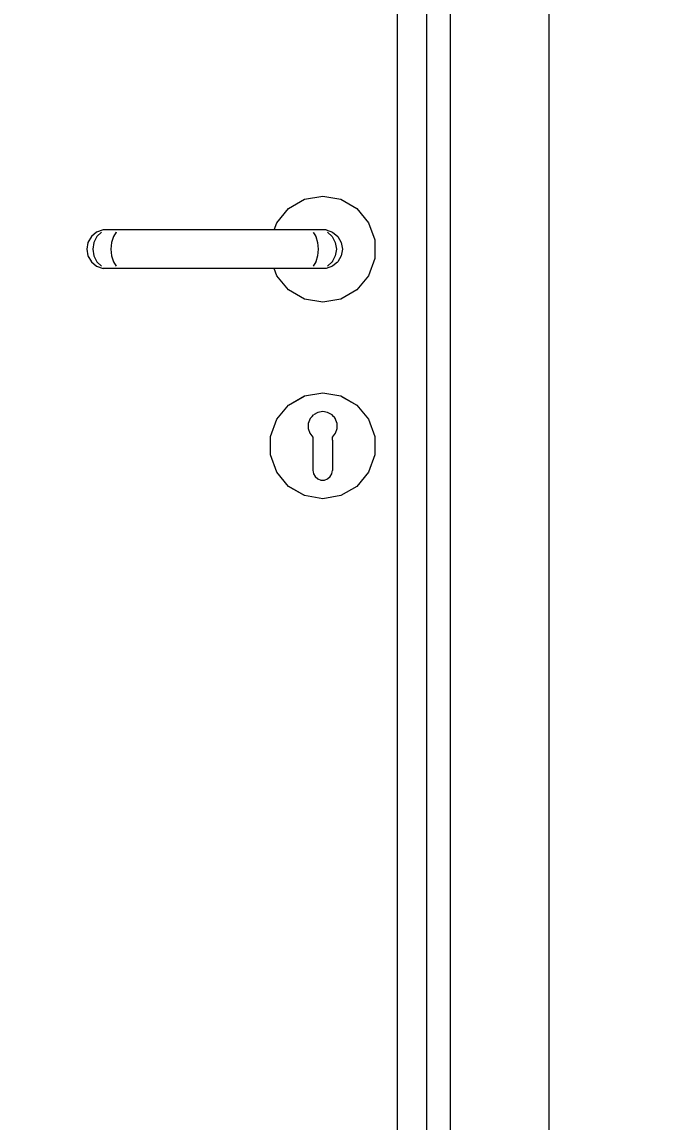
# Model space of a CAD drawing. Header units: millimetres. Extents: x -310 to 171125, y -3027 to 55843.
# Drawn here: x 130254 to 130588, y 38852 to 39411 of the extents above; entities that cross this region are included whole.
import ezdxf

# ---------------------------------------------------------------- set-up
doc = ezdxf.new("R2010")
doc.units = ezdxf.units.MM
doc.header["$MEASUREMENT"] = 0
doc.set_wipeout_variables(frame=1)
doc.linetypes.add('Wipeout_Contour', pattern=[1000, 0, -1000])
doc.layers.add('Dimensioning - General', color=7, linetype='Continuous')
doc.layers.add('Structural - Bearing', color=7, linetype='Continuous')
for name, color, linetype, lineweight, true_color in [('Dimensioning - General_Pen_No__61', 7, 'Continuous', 20, 0x6a6a6a), ('Dimensioning - General_Pen_No__88', 7, 'Continuous', 20, 0xfd4435), ('Structural - Bearing_Pen_No__82', 7, 'Continuous', 20, 0xaaaaaa)]:
    doc.layers.add(name, color=color, linetype=linetype, lineweight=lineweight, true_color=true_color)
doc.layers.get('0').off()
doc.styles.add('GENERATED_STYLE_6', font='calibril.ttf')
doc.dimstyles.new('GENERATED_STYLE__1', dxfattribs={"dimtxt": 195.999997, "dimasz": 106.4, "dimexe": 0.18, "dimexo": 0.0625, "dimgap": 0.09, "dimtad": 1, "dimdec": 0, "dimlfac": 0.1, "dimzin": 0, "dimdsep": 46, "dimtxsty": 'GENERATED_STYLE_6', "dimblk": 'ARROWHEAD_2', "dimblk1": 'ARROWHEAD_2', "dimblk2": 'ARROWHEAD_2', "dimcen": 0.09, "dimse1": 1, "dimse2": 1, "dimclrd": 256, "dimclre": 256, "dimclrt": 256, "dimadec": 0, "dimazin": 0, "dimtfac": 1, "dimtdec": 4, "dimtmove": 0, "dimatfit": 3, "dimfxl": 1, "dimtolj": 1, "dimtzin": 0, "dimarcsym": 0})

# ---------------------------------------------------------------- blocks, each defined once
blk = doc.blocks.new('*D99')
at = {"layer": 'Dimensioning - General_Pen_No__61', "color": 251, "linetype": 'Continuous', "lineweight": 20, "true_color": 0x6a6a6a, "transparency": 16777216}
for p, q in [((134582.88, 40936.02), (134722.88, 40855.19)), ((134757.88, 40895.6), (134547.88, 40895.6)), ((134652.88, 38195.6), (134652.88, 40895.6)), ((134582.88, 38236.02), (134722.88, 38155.19)), ((134757.88, 38195.6), (134547.88, 38195.6))]:
    blk.add_line(p, q, dxfattribs=at)
at = {"layer": 'Dimensioning - General_Pen_No__88', "color": 20, "lineweight": 20, "true_color": 0xfd4435, "transparency": 16777216, "char_height": 196, "attachment_point": 7, "rotation": 90, "style": 'GENERATED_STYLE_6'}
for s, insert in [('\\A1;{\\pql;\\fCalibri Light|b0|i0|c0|p34;20}', (134613.68, 40537.36)), ('\\A1;{\\pql;\\fCalibri Light|b0|i0|c0|p34;270}', (134613.68, 39307.27))]:
    blk.add_mtext(s, dxfattribs=dict(at, insert=insert))
blk = doc.blocks.new('ARROWHEAD_2')
at = {"color": 0, "linetype": 'Continuous', "lineweight": 0}
for p, q in [((-0.3781, -0.655), (0.3781, 0.655)), ((0, 0), (-1, 0))]:
    blk.add_line(p, q, dxfattribs=at)
blk = doc.blocks.new('*D142')
at = {"layer": 'Dimensioning - General_Pen_No__61', "color": 251, "linetype": 'Continuous', "lineweight": 20, "true_color": 0x6a6a6a, "transparency": 16777216}
for p, q in [((135132.88, 40936.02), (135272.88, 40855.19)), ((135307.88, 40895.6), (135097.88, 40895.6)), ((135202.88, 38195.6), (135202.88, 40895.6)), ((135132.88, 38236.02), (135272.88, 38155.19)), ((135307.88, 38195.6), (135097.88, 38195.6))]:
    blk.add_line(p, q, dxfattribs=at)
at = {"layer": 'Dimensioning - General_Pen_No__88', "color": 20, "lineweight": 20, "true_color": 0xfd4435, "transparency": 16777216, "char_height": 196, "attachment_point": 7, "rotation": 90, "style": 'GENERATED_STYLE_6'}
for s, insert in [('\\A1;{\\pql;\\fCalibri Light|b0|i0|c0|p34;20}', (135163.68, 40537.36)), ('\\A1;{\\pql;\\fCalibri Light|b0|i0|c0|p34;270}', (135163.68, 39307.27))]:
    blk.add_mtext(s, dxfattribs=dict(at, insert=insert))
blk = doc.blocks.new('*D163')
at = {"layer": 'Dimensioning - General_Pen_No__61', "color": 251, "linetype": 'Continuous', "lineweight": 20, "true_color": 0x6a6a6a, "transparency": 16777216}
for p, q in [((135682.88, 41136.02), (135822.88, 41055.19)), ((135857.88, 41095.6), (135647.88, 41095.6)), ((135752.88, 38195.6), (135752.88, 41095.6)), ((135682.88, 38236.02), (135822.88, 38155.19)), ((135857.88, 38195.6), (135647.88, 38195.6))]:
    blk.add_line(p, q, dxfattribs=at)
at = {"layer": 'Dimensioning - General_Pen_No__88', "color": 20, "lineweight": 20, "true_color": 0xfd4435, "transparency": 16777216, "insert": (135713.68, 39407.27), "char_height": 196, "attachment_point": 7, "rotation": 90, "style": 'GENERATED_STYLE_6'}
blk.add_mtext('\\A1;{\\pql;\\fCalibri Light|b0|i0|c0|p34;290}', dxfattribs=at)

msp = doc.modelspace()

# ---------------------------------------------------------------- wipeouts: each hides what was drawn before it
at = {"color": 254, "linetype": 'Wipeout_Contour', "lineweight": 0, "ltscale": 545083.517344}
msp.add_wipeout([(130460.21, 38295.6), (130472.21, 38295.6), (130472.21, 40382.6), (130460.21, 40370.6)], dxfattribs=at).dxf.layer = 'Structural - Bearing'
at = {"color": 254, "linetype": 'Wipeout_Contour', "lineweight": 0, "ltscale": 3677432.755608515}
msp.add_wipeout([(130382.5, 39285.76), (130383.83, 39282.1), (130389.85, 39274.92), (130397.97, 39270.23), (130407.21, 39268.6), (130416.44, 39270.23), (130424.56, 39274.92), (130430.59, 39282.1), (130433.8, 39290.92), (130433.8, 39300.29), (130430.59, 39309.1), (130424.56, 39316.29), (130416.44, 39320.98), (130407.21, 39322.6), (130397.97, 39320.98), (130389.85, 39316.29), (130383.83, 39309.1), (130382.5, 39305.45), (130408.94, 39305.45), (130412.21, 39304.26), (130414.87, 39302.03), (130416.6, 39299.02), (130417.21, 39295.6), (130416.6, 39292.18), (130414.87, 39289.18), (130412.21, 39286.94), (130408.94, 39285.76)], dxfattribs=at).dxf.layer = 'Structural - Bearing'
at = {"color": 254, "linetype": 'Wipeout_Contour', "lineweight": 0, "ltscale": 953161.852495}
msp.add_wipeout([(130389.92, 39216.21), (130399.84, 39204.39), (130399.82, 39204.44), (130399.88, 39207), (130400.79, 39209.39), (130401.78, 39210.53), (130398.01, 39220.88)], dxfattribs=at).dxf.layer = 'Structural - Bearing'
at = {"color": 254, "linetype": 'Wipeout_Contour', "lineweight": 0, "ltscale": 680788.195952}
msp.add_wipeout([(130402.21, 39189.65), (130389.92, 39175), (130398.01, 39170.33), (130402.35, 39182.27), (130402.21, 39183.1)], dxfattribs=at).dxf.layer = 'Structural - Bearing'

# ---------------------------------------------------------------- next in the draw order: linework, layer by layer
at = {"layer": 'Structural - Bearing_Pen_No__82', "color": 253, "linetype": 'Continuous', "lineweight": 20, "true_color": 0xaaaaaa}
for p, q in [((130389.85, 39316.29), (130397.97, 39320.98)), ((130397.97, 39320.98), (130407.21, 39322.6)), ((130407.21, 39322.6), (130416.44, 39320.98)), ((130416.44, 39320.98), (130424.56, 39316.29)), ((130383.83, 39309.1), (130389.85, 39316.29)), ((130424.56, 39316.29), (130430.59, 39309.1)), ((130430.59, 39309.1), (130433.8, 39300.29)), ((130433.8, 39300.29), (130433.8, 39290.92)), ((130433.8, 39290.92), (130430.59, 39282.1)), ((130389.85, 39274.92), (130383.83, 39282.1)), ((130430.59, 39282.1), (130424.56, 39274.92)), ((130397.97, 39270.23), (130389.85, 39274.92)), ((130407.21, 39268.6), (130397.97, 39270.23)), ((130416.44, 39270.23), (130407.21, 39268.6)), ((130424.56, 39274.92), (130416.44, 39270.23))]:
    msp.add_line(p, q, dxfattribs=at)

# ---------------------------------------------------------------- next in the draw order: wipeouts: each hides what was drawn before it
at = {"color": 254, "linetype": 'Wipeout_Contour', "lineweight": 0, "ltscale": 545220.566561}
msp.add_wipeout([(130522.21, 38295.6), (130522.21, 40432.6), (130472.21, 40382.6), (130472.21, 38295.6)], dxfattribs=at).dxf.layer = 'Structural - Bearing'
at = {"color": 254, "linetype": 'Wipeout_Contour', "lineweight": 0, "ltscale": 545019.403888}
msp.add_wipeout([(130445.21, 40355.6), (130445.21, 38295.6), (130460.21, 38295.6), (130460.21, 40355.6)], dxfattribs=at).dxf.layer = 'Structural - Bearing'
at = {"color": 254, "linetype": 'Wipeout_Contour', "lineweight": 0, "ltscale": 544815.371539}
msp.add_wipeout([(130408.94, 39305.45), (130406.76, 39305.45), (130409.68, 39304.26), (130412.21, 39304.26)], dxfattribs=at).dxf.layer = 'Structural - Bearing'
at = {"color": 254, "linetype": 'Wipeout_Contour', "lineweight": 0, "ltscale": 544825.665128}
msp.add_wipeout([(130414.16, 39295.6), (130413.62, 39292.18), (130416.6, 39292.18), (130417.21, 39295.6)], dxfattribs=at).dxf.layer = 'Structural - Bearing'
at = {"color": 254, "linetype": 'Wipeout_Contour', "lineweight": 0, "ltscale": 816974.643468}
msp.add_wipeout([(130383.91, 39209.05), (130402.21, 39198.49), (130402.21, 39200), (130400.63, 39202.02), (130399.84, 39204.39), (130389.92, 39216.21)], dxfattribs=at).dxf.layer = 'Structural - Bearing'
at = {"color": 254, "linetype": 'Wipeout_Contour', "lineweight": 0, "ltscale": 544619.932838}
msp.add_wipeout([(130402.21, 39192.72), (130383.91, 39182.15), (130389.92, 39175), (130402.21, 39189.65)], dxfattribs=at).dxf.layer = 'Structural - Bearing'

# ---------------------------------------------------------------- next in the draw order: linework, layer by layer
at = {"layer": 'Structural - Bearing_Pen_No__82', "color": 253, "linetype": 'Continuous', "lineweight": 20, "true_color": 0xaaaaaa}
for p, q in [((130522.21, 40432.6), (130522.21, 38295.6)), ((130472.21, 38295.6), (130472.21, 40382.6)), ((130460.21, 38295.6), (130460.21, 40370.6)), ((130445.21, 38295.6), (130445.21, 40355.6))]:
    msp.add_line(p, q, dxfattribs=at)

# ---------------------------------------------------------------- next in the draw order: wipeouts: each hides what was drawn before it
at = {"color": 254, "linetype": 'Wipeout_Contour', "lineweight": 0, "ltscale": 544824.14647}
msp.add_wipeout([(130412.21, 39304.26), (130409.68, 39304.26), (130412.07, 39302.03), (130414.87, 39302.03)], dxfattribs=at).dxf.layer = 'Structural - Bearing'
at = {"color": 254, "linetype": 'Wipeout_Contour', "lineweight": 0, "ltscale": 544817.729237}
msp.add_wipeout([(130413.62, 39292.18), (130412.07, 39289.18), (130414.87, 39289.18), (130416.6, 39292.18)], dxfattribs=at).dxf.layer = 'Structural - Bearing'
at = {"color": 254, "linetype": 'Wipeout_Contour', "lineweight": 0, "ltscale": 544656.60966}
msp.add_wipeout([(130389.85, 39216.29), (130389.92, 39216.21), (130398.01, 39220.88), (130397.97, 39220.98)], dxfattribs=at).dxf.layer = 'Structural - Bearing'

# ---------------------------------------------------------------- next in the draw order: wipeouts: each hides what was drawn before it
at = {"color": 254, "linetype": 'Wipeout_Contour', "lineweight": 0, "ltscale": 544829.094}
msp.add_wipeout([(130412.07, 39302.03), (130413.62, 39299.02), (130416.6, 39299.02), (130414.87, 39302.03)], dxfattribs=at).dxf.layer = 'Structural - Bearing'
at = {"color": 254, "linetype": 'Wipeout_Contour', "lineweight": 0, "ltscale": 544806.734397}
msp.add_wipeout([(130409.68, 39286.94), (130412.21, 39286.94), (130414.87, 39289.18), (130412.07, 39289.18)], dxfattribs=at).dxf.layer = 'Structural - Bearing'
at = {"color": 254, "linetype": 'Wipeout_Contour', "lineweight": 0, "ltscale": 817033.454478}
msp.add_wipeout([(130402.46, 39211.33), (130404.69, 39212.59), (130407.21, 39213.03), (130407.21, 39222.5), (130398.01, 39220.88), (130401.78, 39210.53)], dxfattribs=at).dxf.layer = 'Structural - Bearing'

# ---------------------------------------------------------------- next in the draw order: wipeouts: each hides what was drawn before it
at = {"color": 254, "linetype": 'Wipeout_Contour', "lineweight": 0, "ltscale": 544797.969732}
msp.add_wipeout([(130406.76, 39305.45), (130400.61, 39305.45), (130402.3, 39304.26), (130409.68, 39304.26)], dxfattribs=at).dxf.layer = 'Structural - Bearing'
at = {"color": 254, "linetype": 'Wipeout_Contour', "lineweight": 0, "ltscale": 544829.612039}
msp.add_wipeout([(130413.62, 39299.02), (130414.16, 39295.6), (130417.21, 39295.6), (130416.6, 39299.02)], dxfattribs=at).dxf.layer = 'Structural - Bearing'
at = {"color": 254, "linetype": 'Wipeout_Contour', "lineweight": 0, "ltscale": 544794.012061}
msp.add_wipeout([(130412.21, 39286.94), (130409.68, 39286.94), (130406.76, 39285.76), (130408.94, 39285.76)], dxfattribs=at).dxf.layer = 'Structural - Bearing'
at = {"color": 254, "linetype": 'Wipeout_Contour', "lineweight": 0, "ltscale": 544693.419772}
msp.add_wipeout([(130407.21, 39222.6), (130397.97, 39220.98), (130398.01, 39220.88), (130407.21, 39222.5)], dxfattribs=at).dxf.layer = 'Structural - Bearing'
at = {"color": 254, "linetype": 'Wipeout_Contour', "lineweight": 0, "ltscale": 544629.723114}
msp.add_wipeout([(130380.72, 39200.28), (130402.21, 39196.49), (130402.21, 39198.49), (130383.91, 39209.05)], dxfattribs=at).dxf.layer = 'Structural - Bearing'

# ---------------------------------------------------------------- next in the draw order: wipeouts: each hides what was drawn before it
at = {"color": 254, "linetype": 'Wipeout_Contour', "lineweight": 0, "ltscale": 544803.985424}
msp.add_wipeout([(130402.3, 39304.26), (130403.67, 39302.03), (130412.07, 39302.03), (130409.68, 39304.26)], dxfattribs=at).dxf.layer = 'Structural - Bearing'
at = {"color": 254, "linetype": 'Wipeout_Contour', "lineweight": 0, "ltscale": 544802.350542}
msp.add_wipeout([(130414.16, 39295.6), (130404.88, 39295.6), (130404.57, 39292.18), (130413.62, 39292.18)], dxfattribs=at).dxf.layer = 'Structural - Bearing'
at = {"color": 254, "linetype": 'Wipeout_Contour', "lineweight": 0, "ltscale": 817076.585239}
msp.add_wipeout([(130409.73, 39212.59), (130411.95, 39211.33), (130412.64, 39210.53), (130416.41, 39220.88), (130407.21, 39222.5), (130407.21, 39213.03)], dxfattribs=at).dxf.layer = 'Structural - Bearing'
at = {"color": 254, "linetype": 'Wipeout_Contour', "lineweight": 0, "ltscale": 544622.736939}
msp.add_wipeout([(130383.83, 39209.1), (130383.91, 39209.05), (130389.92, 39216.21), (130389.85, 39216.29)], dxfattribs=at).dxf.layer = 'Structural - Bearing'
at = {"color": 254, "linetype": 'Wipeout_Contour', "lineweight": 0, "ltscale": 544617.430096}
msp.add_wipeout([(130402.21, 39194.72), (130380.72, 39190.93), (130383.91, 39182.15), (130402.21, 39192.72)], dxfattribs=at).dxf.layer = 'Structural - Bearing'

# ---------------------------------------------------------------- next in the draw order: linework, layer by layer
at = {"layer": 'Structural - Bearing_Pen_No__82', "color": 253, "linetype": 'Continuous', "lineweight": 20, "true_color": 0xaaaaaa}
for p, q in [((130408.94, 39305.45), (130406.76, 39305.45)), ((130389.85, 39216.29), (130397.97, 39220.98))]:
    msp.add_line(p, q, dxfattribs=at)

# ---------------------------------------------------------------- next in the draw order: wipeouts: each hides what was drawn before it
at = {"color": 254, "linetype": 'Wipeout_Contour', "lineweight": 0, "ltscale": 544806.879542}
msp.add_wipeout([(130412.07, 39302.03), (130403.67, 39302.03), (130404.57, 39299.02), (130413.62, 39299.02)], dxfattribs=at).dxf.layer = 'Structural - Bearing'
at = {"color": 254, "linetype": 'Wipeout_Contour', "lineweight": 0, "ltscale": 544795.514321}
msp.add_wipeout([(130413.62, 39292.18), (130404.57, 39292.18), (130403.67, 39289.18), (130412.07, 39289.18)], dxfattribs=at).dxf.layer = 'Structural - Bearing'
at = {"color": 254, "linetype": 'Wipeout_Contour', "lineweight": 0, "ltscale": 544728.734331}
msp.add_wipeout([(130407.21, 39222.6), (130407.21, 39222.5), (130416.41, 39220.88), (130416.44, 39220.98)], dxfattribs=at).dxf.layer = 'Structural - Bearing'
at = {"color": 254, "linetype": 'Wipeout_Contour', "lineweight": 0, "ltscale": 544620.65845}
msp.add_wipeout([(130380.72, 39200.28), (130380.72, 39190.93), (130402.21, 39194.72), (130402.21, 39196.49)], dxfattribs=at).dxf.layer = 'Structural - Bearing'
at = {"color": 254, "linetype": 'Wipeout_Contour', "lineweight": 0, "ltscale": 1089293.924798133}
msp.add_wipeout([(130402.51, 39181.39), (130402.35, 39182.27), (130398.01, 39170.33), (130407.21, 39168.7), (130407.21, 39178.18), (130406.34, 39178.18), (130404.71, 39178.77), (130403.38, 39179.89)], dxfattribs=at).dxf.layer = 'Structural - Bearing'

# ---------------------------------------------------------------- next in the draw order: linework, layer by layer
at = {"layer": 'Structural - Bearing_Pen_No__82', "color": 253, "linetype": 'Continuous', "lineweight": 20, "true_color": 0xaaaaaa}
for p, q in [((130408.94, 39305.45), (130412.21, 39304.26)), ((130409.68, 39304.26), (130412.07, 39302.03)), ((130412.21, 39304.26), (130414.87, 39302.03)), ((130416.6, 39292.18), (130414.87, 39289.18)), ((130397.97, 39220.98), (130407.21, 39222.6))]:
    msp.add_line(p, q, dxfattribs=at)

# ---------------------------------------------------------------- next in the draw order: wipeouts: each hides what was drawn before it
at = {"color": 254, "linetype": 'Wipeout_Contour', "lineweight": 0, "ltscale": 544768.152574}
msp.add_wipeout([(130400.61, 39305.45), (130392.44, 39305.45), (130392.87, 39304.26), (130402.3, 39304.26)], dxfattribs=at).dxf.layer = 'Structural - Bearing'
at = {"color": 254, "linetype": 'Wipeout_Contour', "lineweight": 0, "ltscale": 544806.29762}
msp.add_wipeout([(130413.62, 39299.02), (130404.57, 39299.02), (130404.88, 39295.6), (130414.16, 39295.6)], dxfattribs=at).dxf.layer = 'Structural - Bearing'
at = {"color": 254, "linetype": 'Wipeout_Contour', "lineweight": 0, "ltscale": 544786.572711}
msp.add_wipeout([(130403.67, 39289.18), (130402.3, 39286.94), (130409.68, 39286.94), (130412.07, 39289.18)], dxfattribs=at).dxf.layer = 'Structural - Bearing'
at = {"color": 254, "linetype": 'Wipeout_Contour', "lineweight": 0, "ltscale": 953280.678335}
msp.add_wipeout([(130413.62, 39209.39), (130414.54, 39207), (130414.6, 39204.44), (130414.58, 39204.39), (130424.5, 39216.21), (130416.41, 39220.88), (130412.64, 39210.53)], dxfattribs=at).dxf.layer = 'Structural - Bearing'
at = {"color": 254, "linetype": 'Wipeout_Contour', "lineweight": 0, "ltscale": 544595.888026}
msp.add_wipeout([(130380.62, 39200.29), (130380.72, 39200.28), (130383.91, 39209.05), (130383.83, 39209.1)], dxfattribs=at).dxf.layer = 'Structural - Bearing'
at = {"color": 254, "linetype": 'Wipeout_Contour', "lineweight": 0, "ltscale": 1089345.889859012}
msp.add_wipeout([(130408.08, 39178.18), (130407.21, 39178.18), (130407.21, 39168.7), (130416.41, 39170.33), (130412.06, 39182.27), (130411.91, 39181.39), (130411.04, 39179.89), (130409.71, 39178.77)], dxfattribs=at).dxf.layer = 'Structural - Bearing'
at = {"color": 254, "linetype": 'Wipeout_Contour', "lineweight": 0, "ltscale": 544603.678905}
msp.add_wipeout([(130397.97, 39170.23), (130398.01, 39170.33), (130389.92, 39175), (130389.85, 39174.92)], dxfattribs=at).dxf.layer = 'Structural - Bearing'

# ---------------------------------------------------------------- next in the draw order: linework, layer by layer
at = {"layer": 'Structural - Bearing_Pen_No__82', "color": 253, "linetype": 'Continuous', "lineweight": 20, "true_color": 0xaaaaaa}
for p, q in [((130412.07, 39302.03), (130413.62, 39299.02)), ((130413.62, 39299.02), (130414.16, 39295.6)), ((130414.87, 39302.03), (130416.6, 39299.02)), ((130416.6, 39299.02), (130417.21, 39295.6)), ((130414.16, 39295.6), (130413.62, 39292.18)), ((130417.21, 39295.6), (130416.6, 39292.18)), ((130383.83, 39209.1), (130389.85, 39216.29))]:
    msp.add_line(p, q, dxfattribs=at)

# ---------------------------------------------------------------- next in the draw order: wipeouts: each hides what was drawn before it
at = {"color": 254, "linetype": 'Wipeout_Contour', "lineweight": 0, "ltscale": 544769.829848}
msp.add_wipeout([(130392.87, 39304.26), (130393.22, 39302.03), (130403.67, 39302.03), (130402.3, 39304.26)], dxfattribs=at).dxf.layer = 'Structural - Bearing'
at = {"color": 254, "linetype": 'Wipeout_Contour', "lineweight": 0, "ltscale": 544763.265056}
msp.add_wipeout([(130393.45, 39292.18), (130404.57, 39292.18), (130404.88, 39295.6), (130393.52, 39295.6)], dxfattribs=at).dxf.layer = 'Structural - Bearing'
at = {"color": 254, "linetype": 'Wipeout_Contour', "lineweight": 0, "ltscale": 544776.609574}
msp.add_wipeout([(130400.61, 39285.76), (130406.76, 39285.76), (130409.68, 39286.94), (130402.3, 39286.94)], dxfattribs=at).dxf.layer = 'Structural - Bearing'
at = {"color": 254, "linetype": 'Wipeout_Contour', "lineweight": 0, "ltscale": 544758.281178}
msp.add_wipeout([(130416.44, 39220.98), (130416.41, 39220.88), (130424.5, 39216.21), (130424.56, 39216.29)], dxfattribs=at).dxf.layer = 'Structural - Bearing'
at = {"color": 254, "linetype": 'Wipeout_Contour', "lineweight": 0, "ltscale": 680869.546493}
msp.add_wipeout([(130424.5, 39175), (130412.21, 39189.65), (130412.21, 39183.1), (130412.06, 39182.27), (130416.41, 39170.33)], dxfattribs=at).dxf.layer = 'Structural - Bearing'
at = {"color": 254, "linetype": 'Wipeout_Contour', "lineweight": 0, "ltscale": 544583.448962}
msp.add_wipeout([(130389.85, 39174.92), (130389.92, 39175), (130383.91, 39182.15), (130383.83, 39182.1)], dxfattribs=at).dxf.layer = 'Structural - Bearing'
at = {"color": 254, "linetype": 'Wipeout_Contour', "lineweight": 0, "ltscale": 544633.232344}
msp.add_wipeout([(130397.97, 39170.23), (130407.21, 39168.6), (130407.21, 39168.7), (130398.01, 39170.33)], dxfattribs=at).dxf.layer = 'Structural - Bearing'

# ---------------------------------------------------------------- next in the draw order: linework, layer by layer
at = {"layer": 'Structural - Bearing_Pen_No__82', "color": 253, "linetype": 'Continuous', "lineweight": 20, "true_color": 0xaaaaaa}
for p, q in [((130406.76, 39305.45), (130400.61, 39305.45)), ((130413.62, 39292.18), (130412.07, 39289.18)), ((130412.21, 39286.94), (130408.94, 39285.76)), ((130412.07, 39289.18), (130409.68, 39286.94)), ((130414.87, 39289.18), (130412.21, 39286.94)), ((130408.94, 39285.76), (130406.76, 39285.76)), ((130407.21, 39222.6), (130416.44, 39220.98)), ((130397.97, 39170.23), (130389.85, 39174.92))]:
    msp.add_line(p, q, dxfattribs=at)

# ---------------------------------------------------------------- next in the draw order: wipeouts: each hides what was drawn before it
at = {"color": 254, "linetype": 'Wipeout_Contour', "lineweight": 0, "ltscale": 544769.504558}
msp.add_wipeout([(130403.67, 39302.03), (130393.22, 39302.03), (130393.45, 39299.02), (130404.57, 39299.02)], dxfattribs=at).dxf.layer = 'Structural - Bearing'
at = {"color": 254, "linetype": 'Wipeout_Contour', "lineweight": 0, "ltscale": 544758.138565}
msp.add_wipeout([(130393.22, 39289.18), (130403.67, 39289.18), (130404.57, 39292.18), (130393.45, 39292.18)], dxfattribs=at).dxf.layer = 'Structural - Bearing'
at = {"color": 254, "linetype": 'Wipeout_Contour', "lineweight": 0, "ltscale": 817100.382992}
msp.add_wipeout([(130413.79, 39202.02), (130412.21, 39200), (130412.21, 39198.49), (130430.5, 39209.05), (130424.5, 39216.21), (130414.58, 39204.39)], dxfattribs=at).dxf.layer = 'Structural - Bearing'
at = {"color": 254, "linetype": 'Wipeout_Contour', "lineweight": 0, "ltscale": 544574.983673}
msp.add_wipeout([(130383.83, 39182.1), (130383.91, 39182.15), (130380.72, 39190.93), (130380.62, 39190.92)], dxfattribs=at).dxf.layer = 'Structural - Bearing'
at = {"color": 254, "linetype": 'Wipeout_Contour', "lineweight": 0, "ltscale": 544668.55067}
msp.add_wipeout([(130416.44, 39170.23), (130416.41, 39170.33), (130407.21, 39168.7), (130407.21, 39168.6)], dxfattribs=at).dxf.layer = 'Structural - Bearing'

# ---------------------------------------------------------------- next in the draw order: linework, layer by layer
at = {"layer": 'Structural - Bearing_Pen_No__82', "color": 253, "linetype": 'Continuous', "lineweight": 20, "true_color": 0xaaaaaa}
for p, q in [((130402.3, 39304.26), (130403.67, 39302.03)), ((130389.85, 39174.92), (130383.83, 39182.1)), ((130407.21, 39168.6), (130397.97, 39170.23))]:
    msp.add_line(p, q, dxfattribs=at)

# ---------------------------------------------------------------- next in the draw order: wipeouts: each hides what was drawn before it
at = {"color": 254, "linetype": 'Wipeout_Contour', "lineweight": 0, "ltscale": 544596.292956}
msp.add_wipeout([(130392.44, 39305.45), (130311.98, 39305.45), (130311.55, 39304.26), (130392.87, 39304.26)], dxfattribs=at).dxf.layer = 'Structural - Bearing'
at = {"color": 254, "linetype": 'Wipeout_Contour', "lineweight": 0, "ltscale": 544767.212414}
msp.add_wipeout([(130404.57, 39299.02), (130393.45, 39299.02), (130393.52, 39295.6), (130404.88, 39295.6)], dxfattribs=at).dxf.layer = 'Structural - Bearing'
at = {"color": 254, "linetype": 'Wipeout_Contour', "lineweight": 0, "ltscale": 544752.416052}
msp.add_wipeout([(130392.87, 39286.94), (130402.3, 39286.94), (130403.67, 39289.18), (130393.22, 39289.18)], dxfattribs=at).dxf.layer = 'Structural - Bearing'
at = {"color": 254, "linetype": 'Wipeout_Contour', "lineweight": 0, "ltscale": 544778.504832}
msp.add_wipeout([(130424.56, 39216.29), (130424.5, 39216.21), (130430.5, 39209.05), (130430.59, 39209.1)], dxfattribs=at).dxf.layer = 'Structural - Bearing'
at = {"color": 254, "linetype": 'Wipeout_Contour', "lineweight": 0, "ltscale": 544579.306901}
msp.add_wipeout([(130380.62, 39190.92), (130380.72, 39190.93), (130380.72, 39200.28), (130380.62, 39200.29)], dxfattribs=at).dxf.layer = 'Structural - Bearing'

# ---------------------------------------------------------------- next in the draw order: linework, layer by layer
at = {"layer": 'Structural - Bearing_Pen_No__82', "color": 253, "linetype": 'Continuous', "lineweight": 20, "true_color": 0xaaaaaa}
for p, q in [((130403.67, 39302.03), (130404.57, 39299.02)), ((130404.57, 39299.02), (130404.88, 39295.6)), ((130404.88, 39295.6), (130404.57, 39292.18)), ((130416.44, 39220.98), (130424.56, 39216.29)), ((130380.62, 39200.29), (130383.83, 39209.1)), ((130380.62, 39190.92), (130380.62, 39200.29)), ((130383.83, 39182.1), (130380.62, 39190.92))]:
    msp.add_line(p, q, dxfattribs=at)

# ---------------------------------------------------------------- next in the draw order: wipeouts: each hides what was drawn before it
at = {"color": 254, "linetype": 'Wipeout_Contour', "lineweight": 0, "ltscale": 544594.318288}
msp.add_wipeout([(130392.87, 39304.26), (130311.55, 39304.26), (130311.2, 39302.03), (130393.22, 39302.03)], dxfattribs=at).dxf.layer = 'Structural - Bearing'
at = {"color": 254, "linetype": 'Wipeout_Contour', "lineweight": 0, "ltscale": 544583.633593}
msp.add_wipeout([(130393.52, 39295.6), (130310.89, 39295.6), (130310.97, 39292.18), (130393.45, 39292.18)], dxfattribs=at).dxf.layer = 'Structural - Bearing'
at = {"color": 254, "linetype": 'Wipeout_Contour', "lineweight": 0, "ltscale": 544746.791252}
msp.add_wipeout([(130392.87, 39286.94), (130392.44, 39285.76), (130400.61, 39285.76), (130402.3, 39286.94)], dxfattribs=at).dxf.layer = 'Structural - Bearing'
at = {"color": 254, "linetype": 'Wipeout_Contour', "lineweight": 0, "ltscale": 544744.520217}
msp.add_wipeout([(130412.21, 39198.49), (130412.21, 39196.49), (130433.7, 39200.28), (130430.5, 39209.05)], dxfattribs=at).dxf.layer = 'Structural - Bearing'

# ---------------------------------------------------------------- next in the draw order: linework, layer by layer
at = {"layer": 'Structural - Bearing_Pen_No__82', "color": 253, "linetype": 'Continuous', "lineweight": 20, "true_color": 0xaaaaaa}
for p, q in [((130382.5, 39305.45), (130383.83, 39309.1)), ((130400.61, 39305.45), (130392.44, 39305.45)), ((130404.57, 39292.18), (130403.67, 39289.18)), ((130403.67, 39289.18), (130402.3, 39286.94)), ((130406.76, 39285.76), (130400.61, 39285.76))]:
    msp.add_line(p, q, dxfattribs=at)

# ---------------------------------------------------------------- next in the draw order: wipeouts: each hides what was drawn before it
at = {"color": 254, "linetype": 'Wipeout_Contour', "lineweight": 0, "ltscale": 544591.29304}
msp.add_wipeout([(130393.22, 39302.03), (130311.2, 39302.03), (130310.97, 39299.02), (130393.45, 39299.02)], dxfattribs=at).dxf.layer = 'Structural - Bearing'
at = {"color": 254, "linetype": 'Wipeout_Contour', "lineweight": 0, "ltscale": 544579.923333}
msp.add_wipeout([(130393.45, 39292.18), (130310.97, 39292.18), (130311.2, 39289.18), (130393.22, 39289.18)], dxfattribs=at).dxf.layer = 'Structural - Bearing'
at = {"color": 254, "linetype": 'Wipeout_Contour', "lineweight": 0, "ltscale": 544786.967057}
msp.add_wipeout([(130430.59, 39209.1), (130430.5, 39209.05), (130433.7, 39200.28), (130433.8, 39200.29)], dxfattribs=at).dxf.layer = 'Structural - Bearing'

# ---------------------------------------------------------------- next in the draw order: linework, layer by layer
at = {"layer": 'Structural - Bearing_Pen_No__82', "color": 253, "linetype": 'Continuous', "lineweight": 20, "true_color": 0xaaaaaa}
msp.add_line((130424.56, 39216.29), (130430.59, 39209.1), dxfattribs=at)

# ---------------------------------------------------------------- next in the draw order: wipeouts: each hides what was drawn before it
at = {"color": 254, "linetype": 'Wipeout_Contour', "lineweight": 0, "ltscale": 544424.434597}
msp.add_wipeout([(130311.98, 39305.45), (130303.81, 39305.45), (130302.12, 39304.26), (130311.55, 39304.26)], dxfattribs=at).dxf.layer = 'Structural - Bearing'
at = {"color": 254, "linetype": 'Wipeout_Contour', "lineweight": 0, "ltscale": 544587.582251}
msp.add_wipeout([(130393.45, 39299.02), (130310.97, 39299.02), (130310.89, 39295.6), (130393.52, 39295.6)], dxfattribs=at).dxf.layer = 'Structural - Bearing'
at = {"color": 254, "linetype": 'Wipeout_Contour', "lineweight": 0, "ltscale": 544576.898885}
msp.add_wipeout([(130393.22, 39289.18), (130311.2, 39289.18), (130311.55, 39286.94), (130392.87, 39286.94)], dxfattribs=at).dxf.layer = 'Structural - Bearing'
at = {"color": 254, "linetype": 'Wipeout_Contour', "lineweight": 0, "ltscale": 544741.292646}
msp.add_wipeout([(130412.21, 39196.49), (130412.21, 39194.72), (130433.7, 39190.93), (130433.7, 39200.28)], dxfattribs=at).dxf.layer = 'Structural - Bearing'

# ---------------------------------------------------------------- next in the draw order: wipeouts: each hides what was drawn before it
at = {"color": 254, "linetype": 'Wipeout_Contour', "lineweight": 0, "ltscale": 544418.808105}
msp.add_wipeout([(130311.55, 39304.26), (130302.12, 39304.26), (130300.74, 39302.03), (130311.2, 39302.03)], dxfattribs=at).dxf.layer = 'Structural - Bearing'
at = {"color": 254, "linetype": 'Wipeout_Contour', "lineweight": 0, "ltscale": 544404.00375}
msp.add_wipeout([(130310.89, 39295.6), (130299.53, 39295.6), (130299.84, 39292.18), (130310.97, 39292.18)], dxfattribs=at).dxf.layer = 'Structural - Bearing'
at = {"color": 254, "linetype": 'Wipeout_Contour', "lineweight": 0, "ltscale": 544574.924896}
msp.add_wipeout([(130392.87, 39286.94), (130311.55, 39286.94), (130311.98, 39285.76), (130392.44, 39285.76)], dxfattribs=at).dxf.layer = 'Structural - Bearing'
at = {"color": 254, "linetype": 'Wipeout_Contour', "lineweight": 0, "ltscale": 544732.230823}
msp.add_wipeout([(130412.21, 39194.72), (130412.21, 39192.72), (130430.5, 39182.15), (130433.7, 39190.93)], dxfattribs=at).dxf.layer = 'Structural - Bearing'

# ---------------------------------------------------------------- next in the draw order: linework, layer by layer
at = {"layer": 'Structural - Bearing_Pen_No__82', "color": 253, "linetype": 'Continuous', "lineweight": 20, "true_color": 0xaaaaaa}
for p, q in [((130392.44, 39305.45), (130311.98, 39305.45)), ((130383.83, 39282.1), (130382.5, 39285.76)), ((130400.61, 39285.76), (130392.44, 39285.76))]:
    msp.add_line(p, q, dxfattribs=at)

# ---------------------------------------------------------------- next in the draw order: wipeouts: each hides what was drawn before it
at = {"color": 254, "linetype": 'Wipeout_Contour', "lineweight": 0, "ltscale": 544413.083048}
msp.add_wipeout([(130311.2, 39302.03), (130300.74, 39302.03), (130299.84, 39299.02), (130310.97, 39299.02)], dxfattribs=at).dxf.layer = 'Structural - Bearing'
at = {"color": 254, "linetype": 'Wipeout_Contour', "lineweight": 0, "ltscale": 544401.709627}
msp.add_wipeout([(130310.97, 39292.18), (130299.84, 39292.18), (130300.74, 39289.18), (130311.2, 39289.18)], dxfattribs=at).dxf.layer = 'Structural - Bearing'
at = {"color": 254, "linetype": 'Wipeout_Contour', "lineweight": 0, "ltscale": 544782.645392}
msp.add_wipeout([(130433.8, 39200.29), (130433.7, 39200.28), (130433.7, 39190.93), (130433.8, 39190.92)], dxfattribs=at).dxf.layer = 'Structural - Bearing'
at = {"color": 254, "linetype": 'Wipeout_Contour', "lineweight": 0, "ltscale": 544717.456602}
msp.add_wipeout([(130412.21, 39192.72), (130412.21, 39189.65), (130424.5, 39175), (130430.5, 39182.15)], dxfattribs=at).dxf.layer = 'Structural - Bearing'

# ---------------------------------------------------------------- next in the draw order: linework, layer by layer
at = {"layer": 'Structural - Bearing_Pen_No__82', "color": 253, "linetype": 'Continuous', "lineweight": 20, "true_color": 0xaaaaaa}
msp.add_line((130430.59, 39209.1), (130433.8, 39200.29), dxfattribs=at)

# ---------------------------------------------------------------- next in the draw order: wipeouts: each hides what was drawn before it
at = {"color": 254, "linetype": 'Wipeout_Contour', "lineweight": 0, "ltscale": 544394.619299}
msp.add_wipeout([(130297.66, 39305.45), (130294.73, 39304.26), (130302.12, 39304.26), (130303.81, 39305.45)], dxfattribs=at).dxf.layer = 'Structural - Bearing'
at = {"color": 254, "linetype": 'Wipeout_Contour', "lineweight": 0, "ltscale": 544407.953707}
msp.add_wipeout([(130310.97, 39299.02), (130299.84, 39299.02), (130299.53, 39295.6), (130310.89, 39295.6)], dxfattribs=at).dxf.layer = 'Structural - Bearing'
at = {"color": 254, "linetype": 'Wipeout_Contour', "lineweight": 0, "ltscale": 544401.383096}
msp.add_wipeout([(130311.2, 39289.18), (130300.74, 39289.18), (130302.12, 39286.94), (130311.55, 39286.94)], dxfattribs=at).dxf.layer = 'Structural - Bearing'
at = {"color": 254, "linetype": 'Wipeout_Contour', "lineweight": 0, "ltscale": 3404261.784098106}
msp.add_wipeout([(130399.82, 39204.44), (130400.63, 39202.02), (130402.21, 39200), (130402.21, 39183.1), (130402.51, 39181.39), (130403.38, 39179.89), (130404.71, 39178.77), (130406.34, 39178.18), (130408.08, 39178.18), (130409.71, 39178.77), (130411.04, 39179.89), (130411.91, 39181.39), (130412.21, 39183.1), (130412.21, 39200), (130413.79, 39202.02), (130414.6, 39204.44), (130414.54, 39207), (130413.62, 39209.39), (130411.95, 39211.33), (130409.73, 39212.59), (130407.21, 39213.03), (130404.69, 39212.59), (130402.46, 39211.33), (130400.79, 39209.39), (130399.88, 39207)], dxfattribs=at).dxf.layer = 'Structural - Bearing'
at = {"color": 254, "linetype": 'Wipeout_Contour', "lineweight": 0, "ltscale": 544766.069816}
msp.add_wipeout([(130433.8, 39190.92), (130433.7, 39190.93), (130430.5, 39182.15), (130430.59, 39182.1)], dxfattribs=at).dxf.layer = 'Structural - Bearing'
at = {"color": 254, "linetype": 'Wipeout_Contour', "lineweight": 0, "ltscale": 544705.360004}
msp.add_wipeout([(130424.56, 39174.92), (130424.5, 39175), (130416.41, 39170.33), (130416.44, 39170.23)], dxfattribs=at).dxf.layer = 'Structural - Bearing'

# ---------------------------------------------------------------- next in the draw order: linework, layer by layer
at = {"layer": 'Structural - Bearing_Pen_No__82', "color": 253, "linetype": 'Continuous', "lineweight": 20, "true_color": 0xaaaaaa}
for p, q in [((130400.79, 39209.39), (130399.88, 39207)), ((130401.78, 39210.53), (130400.79, 39209.39)), ((130401.78, 39210.53), (130402.46, 39211.33)), ((130404.69, 39212.59), (130402.46, 39211.33)), ((130407.21, 39213.03), (130404.69, 39212.59)), ((130409.73, 39212.59), (130407.21, 39213.03)), ((130411.95, 39211.33), (130409.73, 39212.59)), ((130412.64, 39210.53), (130411.95, 39211.33)), ((130412.64, 39210.53), (130413.62, 39209.39)), ((130414.54, 39207), (130413.62, 39209.39)), ((130399.88, 39207), (130399.82, 39204.44)), ((130399.84, 39204.39), (130400.63, 39202.02)), ((130413.79, 39202.02), (130414.58, 39204.39)), ((130414.6, 39204.44), (130414.54, 39207)), ((130400.63, 39202.02), (130402.21, 39200)), ((130402.21, 39200), (130402.21, 39198.49)), ((130402.21, 39198.49), (130402.21, 39196.49)), ((130412.21, 39200), (130413.79, 39202.02)), ((130412.21, 39198.49), (130412.21, 39200)), ((130412.21, 39198.49), (130412.21, 39196.49)), ((130433.8, 39200.29), (130433.8, 39190.92)), ((130402.21, 39196.49), (130402.21, 39194.72)), ((130402.21, 39194.72), (130402.21, 39192.72)), ((130402.21, 39192.72), (130402.21, 39189.65)), ((130412.21, 39196.49), (130412.21, 39194.72)), ((130412.21, 39194.72), (130412.21, 39192.72)), ((130412.21, 39192.72), (130412.21, 39189.65)), ((130402.21, 39189.65), (130402.21, 39183.1)), ((130412.21, 39189.65), (130412.21, 39183.1)), ((130402.21, 39183.1), (130402.35, 39182.27)), ((130402.35, 39182.27), (130402.51, 39181.39)), ((130402.51, 39181.39), (130403.38, 39179.89)), ((130403.38, 39179.89), (130404.71, 39178.77)), ((130409.71, 39178.77), (130411.04, 39179.89)), ((130411.04, 39179.89), (130411.91, 39181.39)), ((130411.91, 39181.39), (130412.06, 39182.27)), ((130412.06, 39182.27), (130412.21, 39183.1)), ((130404.71, 39178.77), (130406.34, 39178.18)), ((130406.34, 39178.18), (130407.21, 39178.18)), ((130407.21, 39178.18), (130408.08, 39178.18)), ((130408.08, 39178.18), (130409.71, 39178.77)), ((130416.44, 39170.23), (130407.21, 39168.6))]:
    msp.add_line(p, q, dxfattribs=at)

# ---------------------------------------------------------------- next in the draw order: wipeouts: each hides what was drawn before it
at = {"color": 254, "linetype": 'Wipeout_Contour', "lineweight": 0, "ltscale": 544384.654749}
msp.add_wipeout([(130294.73, 39304.26), (130292.35, 39302.03), (130300.74, 39302.03), (130302.12, 39304.26)], dxfattribs=at).dxf.layer = 'Structural - Bearing'
at = {"color": 254, "linetype": 'Wipeout_Contour', "lineweight": 0, "ltscale": 544364.920807}
msp.add_wipeout([(130299.53, 39295.6), (130290.25, 39295.6), (130290.79, 39292.18), (130299.84, 39292.18)], dxfattribs=at).dxf.layer = 'Structural - Bearing'
at = {"color": 254, "linetype": 'Wipeout_Contour', "lineweight": 0, "ltscale": 544403.059798}
msp.add_wipeout([(130311.55, 39286.94), (130302.12, 39286.94), (130303.81, 39285.76), (130311.98, 39285.76)], dxfattribs=at).dxf.layer = 'Structural - Bearing'
at = {"color": 254, "linetype": 'Wipeout_Contour', "lineweight": 0, "ltscale": 544739.227748}
msp.add_wipeout([(130430.59, 39182.1), (130430.5, 39182.15), (130424.5, 39175), (130424.56, 39174.92)], dxfattribs=at).dxf.layer = 'Structural - Bearing'

# ---------------------------------------------------------------- next in the draw order: linework, layer by layer
at = {"layer": 'Structural - Bearing_Pen_No__82', "color": 253, "linetype": 'Continuous', "lineweight": 20, "true_color": 0xaaaaaa}
for p, q in [((130311.98, 39305.45), (130303.81, 39305.45)), ((130392.44, 39285.76), (130311.98, 39285.76)), ((130433.8, 39190.92), (130430.59, 39182.1)), ((130430.59, 39182.1), (130424.56, 39174.92)), ((130424.56, 39174.92), (130416.44, 39170.23))]:
    msp.add_line(p, q, dxfattribs=at)

# ---------------------------------------------------------------- next in the draw order: wipeouts: each hides what was drawn before it
at = {"color": 254, "linetype": 'Wipeout_Contour', "lineweight": 0, "ltscale": 544375.710503}
msp.add_wipeout([(130300.74, 39302.03), (130292.35, 39302.03), (130290.79, 39299.02), (130299.84, 39299.02)], dxfattribs=at).dxf.layer = 'Structural - Bearing'
at = {"color": 254, "linetype": 'Wipeout_Contour', "lineweight": 0, "ltscale": 544364.336309}
msp.add_wipeout([(130299.84, 39292.18), (130290.79, 39292.18), (130292.35, 39289.18), (130300.74, 39289.18)], dxfattribs=at).dxf.layer = 'Structural - Bearing'

# ---------------------------------------------------------------- next in the draw order: linework, layer by layer
at = {"layer": 'Structural - Bearing_Pen_No__82', "color": 253, "linetype": 'Continuous', "lineweight": 20, "true_color": 0xaaaaaa}
msp.add_line((130302.12, 39304.26), (130300.74, 39302.03), dxfattribs=at)

# ---------------------------------------------------------------- next in the draw order: wipeouts: each hides what was drawn before it
at = {"color": 254, "linetype": 'Wipeout_Contour', "lineweight": 0, "ltscale": 544377.218711}
msp.add_wipeout([(130297.66, 39305.45), (130295.47, 39305.45), (130292.21, 39304.26), (130294.73, 39304.26)], dxfattribs=at).dxf.layer = 'Structural - Bearing'
at = {"color": 254, "linetype": 'Wipeout_Contour', "lineweight": 0, "ltscale": 544368.871046}
msp.add_wipeout([(130299.84, 39299.02), (130290.79, 39299.02), (130290.25, 39295.6), (130299.53, 39295.6)], dxfattribs=at).dxf.layer = 'Structural - Bearing'
at = {"color": 254, "linetype": 'Wipeout_Contour', "lineweight": 0, "ltscale": 544367.228655}
msp.add_wipeout([(130300.74, 39289.18), (130292.35, 39289.18), (130294.73, 39286.94), (130302.12, 39286.94)], dxfattribs=at).dxf.layer = 'Structural - Bearing'

# ---------------------------------------------------------------- next in the draw order: linework, layer by layer
at = {"layer": 'Structural - Bearing_Pen_No__82', "color": 253, "linetype": 'Continuous', "lineweight": 20, "true_color": 0xaaaaaa}
for p, q in [((130303.81, 39305.45), (130297.66, 39305.45)), ((130299.84, 39299.02), (130299.53, 39295.6)), ((130300.74, 39302.03), (130299.84, 39299.02)), ((130299.53, 39295.6), (130299.84, 39292.18))]:
    msp.add_line(p, q, dxfattribs=at)

# ---------------------------------------------------------------- next in the draw order: wipeouts: each hides what was drawn before it
at = {"color": 254, "linetype": 'Wipeout_Contour', "lineweight": 0, "ltscale": 544364.495173}
msp.add_wipeout([(130289.55, 39302.03), (130292.35, 39302.03), (130294.73, 39304.26), (130292.21, 39304.26)], dxfattribs=at).dxf.layer = 'Structural - Bearing'
at = {"color": 254, "linetype": 'Wipeout_Contour', "lineweight": 0, "ltscale": 544341.607994}
msp.add_wipeout([(130287.21, 39295.6), (130287.81, 39292.18), (130290.79, 39292.18), (130290.25, 39295.6)], dxfattribs=at).dxf.layer = 'Structural - Bearing'
at = {"color": 254, "linetype": 'Wipeout_Contour', "lineweight": 0, "ltscale": 544373.243335}
msp.add_wipeout([(130294.73, 39286.94), (130297.66, 39285.76), (130303.81, 39285.76), (130302.12, 39286.94)], dxfattribs=at).dxf.layer = 'Structural - Bearing'

# ---------------------------------------------------------------- next in the draw order: linework, layer by layer
at = {"layer": 'Structural - Bearing_Pen_No__82', "color": 253, "linetype": 'Continuous', "lineweight": 20, "true_color": 0xaaaaaa}
for p, q in [((130297.66, 39305.45), (130295.47, 39305.45)), ((130300.74, 39289.18), (130302.12, 39286.94)), ((130311.98, 39285.76), (130303.81, 39285.76))]:
    msp.add_line(p, q, dxfattribs=at)

# ---------------------------------------------------------------- next in the draw order: wipeouts: each hides what was drawn before it
at = {"color": 254, "linetype": 'Wipeout_Contour', "lineweight": 0, "ltscale": 544353.497713}
msp.add_wipeout([(130289.55, 39302.03), (130287.81, 39299.02), (130290.79, 39299.02), (130292.35, 39302.03)], dxfattribs=at).dxf.layer = 'Structural - Bearing'
at = {"color": 254, "linetype": 'Wipeout_Contour', "lineweight": 0, "ltscale": 544342.123058}
msp.add_wipeout([(130290.79, 39292.18), (130287.81, 39292.18), (130289.55, 39289.18), (130292.35, 39289.18)], dxfattribs=at).dxf.layer = 'Structural - Bearing'

# ---------------------------------------------------------------- next in the draw order: linework, layer by layer
at = {"layer": 'Structural - Bearing_Pen_No__82', "color": 253, "linetype": 'Continuous', "lineweight": 20, "true_color": 0xaaaaaa}
for p, q in [((130292.21, 39304.26), (130289.55, 39302.03)), ((130295.47, 39305.45), (130292.21, 39304.26)), ((130294.73, 39304.26), (130292.35, 39302.03))]:
    msp.add_line(p, q, dxfattribs=at)

# ---------------------------------------------------------------- next in the draw order: wipeouts: each hides what was drawn before it
at = {"color": 254, "linetype": 'Wipeout_Contour', "lineweight": 0, "ltscale": 544345.5584}
msp.add_wipeout([(130287.81, 39299.02), (130287.21, 39295.6), (130290.25, 39295.6), (130290.79, 39299.02)], dxfattribs=at).dxf.layer = 'Structural - Bearing'
at = {"color": 254, "linetype": 'Wipeout_Contour', "lineweight": 0, "ltscale": 544347.068439}
msp.add_wipeout([(130292.35, 39289.18), (130289.55, 39289.18), (130292.21, 39286.94), (130294.73, 39286.94)], dxfattribs=at).dxf.layer = 'Structural - Bearing'

# ---------------------------------------------------------------- next in the draw order: linework, layer by layer
at = {"layer": 'Structural - Bearing_Pen_No__82', "color": 253, "linetype": 'Continuous', "lineweight": 20, "true_color": 0xaaaaaa}
for p, q in [((130287.81, 39299.02), (130287.21, 39295.6)), ((130289.55, 39302.03), (130287.81, 39299.02)), ((130290.79, 39299.02), (130290.25, 39295.6)), ((130292.35, 39302.03), (130290.79, 39299.02)), ((130287.21, 39295.6), (130287.81, 39292.18)), ((130290.25, 39295.6), (130290.79, 39292.18))]:
    msp.add_line(p, q, dxfattribs=at)

# ---------------------------------------------------------------- next in the draw order: wipeouts: each hides what was drawn before it
at = {"color": 254, "linetype": 'Wipeout_Contour', "lineweight": 0, "ltscale": 544355.842066}
msp.add_wipeout([(130294.73, 39286.94), (130292.21, 39286.94), (130295.47, 39285.76), (130297.66, 39285.76)], dxfattribs=at).dxf.layer = 'Structural - Bearing'

# ---------------------------------------------------------------- next in the draw order: linework, layer by layer
at = {"layer": 'Structural - Bearing_Pen_No__82', "color": 253, "linetype": 'Continuous', "lineweight": 20, "true_color": 0xaaaaaa}
for p, q in [((130287.81, 39292.18), (130289.55, 39289.18)), ((130290.79, 39292.18), (130292.35, 39289.18)), ((130299.84, 39292.18), (130300.74, 39289.18)), ((130289.55, 39289.18), (130292.21, 39286.94)), ((130292.21, 39286.94), (130295.47, 39285.76)), ((130292.35, 39289.18), (130294.73, 39286.94)), ((130297.66, 39285.76), (130295.47, 39285.76)), ((130303.81, 39285.76), (130297.66, 39285.76))]:
    msp.add_line(p, q, dxfattribs=at)

# ---------------------------------------------------------------- next in the draw order: dimensions: what is measured, and where the dimension line sits
at = {"layer": 'Dimensioning - General', "color": 251, "linetype": 'Continuous', "lineweight": 20, "true_color": 0x6a6a6a}
for base, p1, p2, picture, middle in [((135752.88, 41095.6), (109241.48, 38195.6), (109267.83, 41095.6), '*D163', (135615.68, 39631.4)), ((135202.88, 40895.6), (106867.17, 38195.6), (106894.99, 40895.6), '*D142', (135065.68, 39531.4)), ((134652.88, 40895.6), (107364.58, 38195.6), (107337.82, 40895.6), '*D99', (134515.68, 39531.4))]:
    dim = msp.add_linear_dim(base=base, p1=p1, p2=p2, angle=90, dimstyle='GENERATED_STYLE__1', dxfattribs=at)
    dim.commit()
    dim.dimension.update_dxf_attribs({"geometry": picture, "text_midpoint": middle, "dimtype": 160, "text_rotation": 90})

doc.saveas('drawing.dxf')
